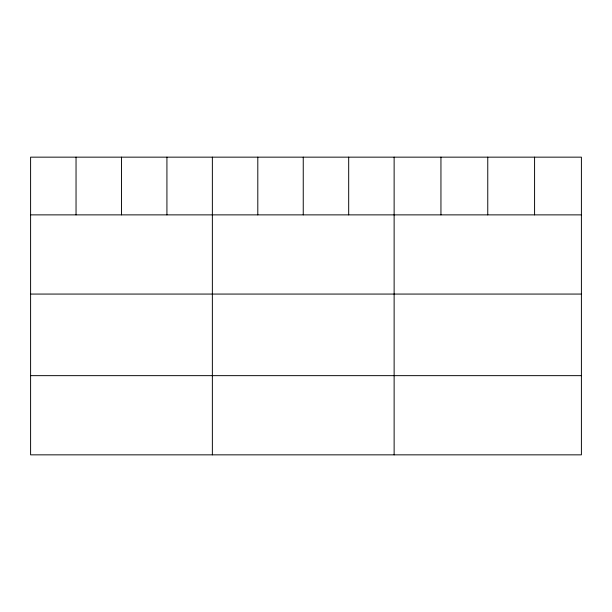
<?xml version="1.0" encoding="UTF-8"?>
<svg xmlns="http://www.w3.org/2000/svg" width="612" height="612" viewBox="0 0 612 612"><rect width="100%" height="100%" fill="white"/><g stroke="black" fill="none" stroke-linecap="round" stroke-linejoin="round"><path stroke-width="0.92" d="M581.4 214.873L581.4 454.846L30.6 454.846L30.6 157.154L581.4 157.154L581.4 214.873L30.6 214.873M30.6 294.066L581.4 294.066M30.6 375.653L581.4 375.653M534.582 157.154L534.582 214.873M487.764 157.154L487.764 214.873M440.946 157.154L440.946 214.873M394.128 157.154L394.128 454.846M348.687 157.154L348.687 214.873M303.246 157.154L303.246 214.873M257.805 157.154L257.805 214.873M212.364 157.154L212.364 454.846M166.923 157.154L166.923 214.873M121.482 157.154L121.482 214.873M76.041 157.154L76.041 214.873"/></g></svg>
